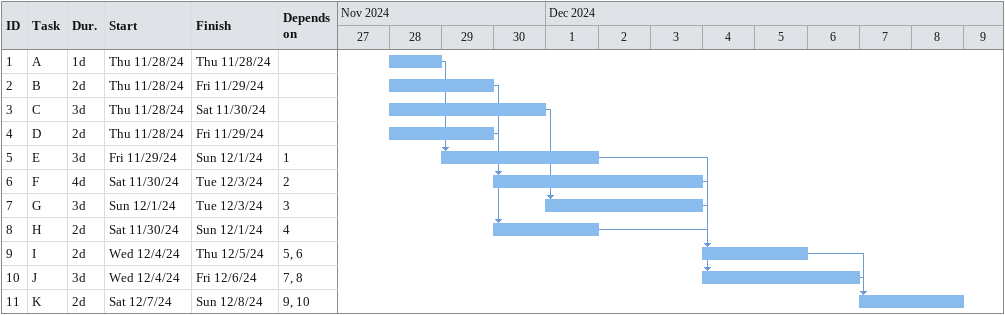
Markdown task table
| ID | Task | Duration | Start | Finish | Predecessors |
|---|---|---|---|---|---|
| 1 | A | 1d | 2024-11-28 | 2024-11-28 |  |
| 2 | B | 2d | 2024-11-28 | 2024-11-29 |  |
| 3 | C | 3d | 2024-11-28 | 2024-11-30 |  |
| 4 | D | 2d | 2024-11-28 | 2024-11-29 |  |
| 5 | E | 3d | 2024-11-29 | 2024-12-01 | 1 |
| 6 | F | 4d | 2024-11-30 | 2024-12-03 | 2 |
| 7 | G | 3d | 2024-12-01 | 2024-12-03 | 3 |
| 8 | H | 2d | 2024-11-30 | 2024-12-01 | 4 |
| 9 | I | 2d | 2024-12-04 | 2024-12-05 | 5, 6 |
| 10 | J | 3d | 2024-12-04 | 2024-12-06 | 7, 8 |
| 11 | K | 2d | 2024-12-07 | 2024-12-08 | 9, 10 |
